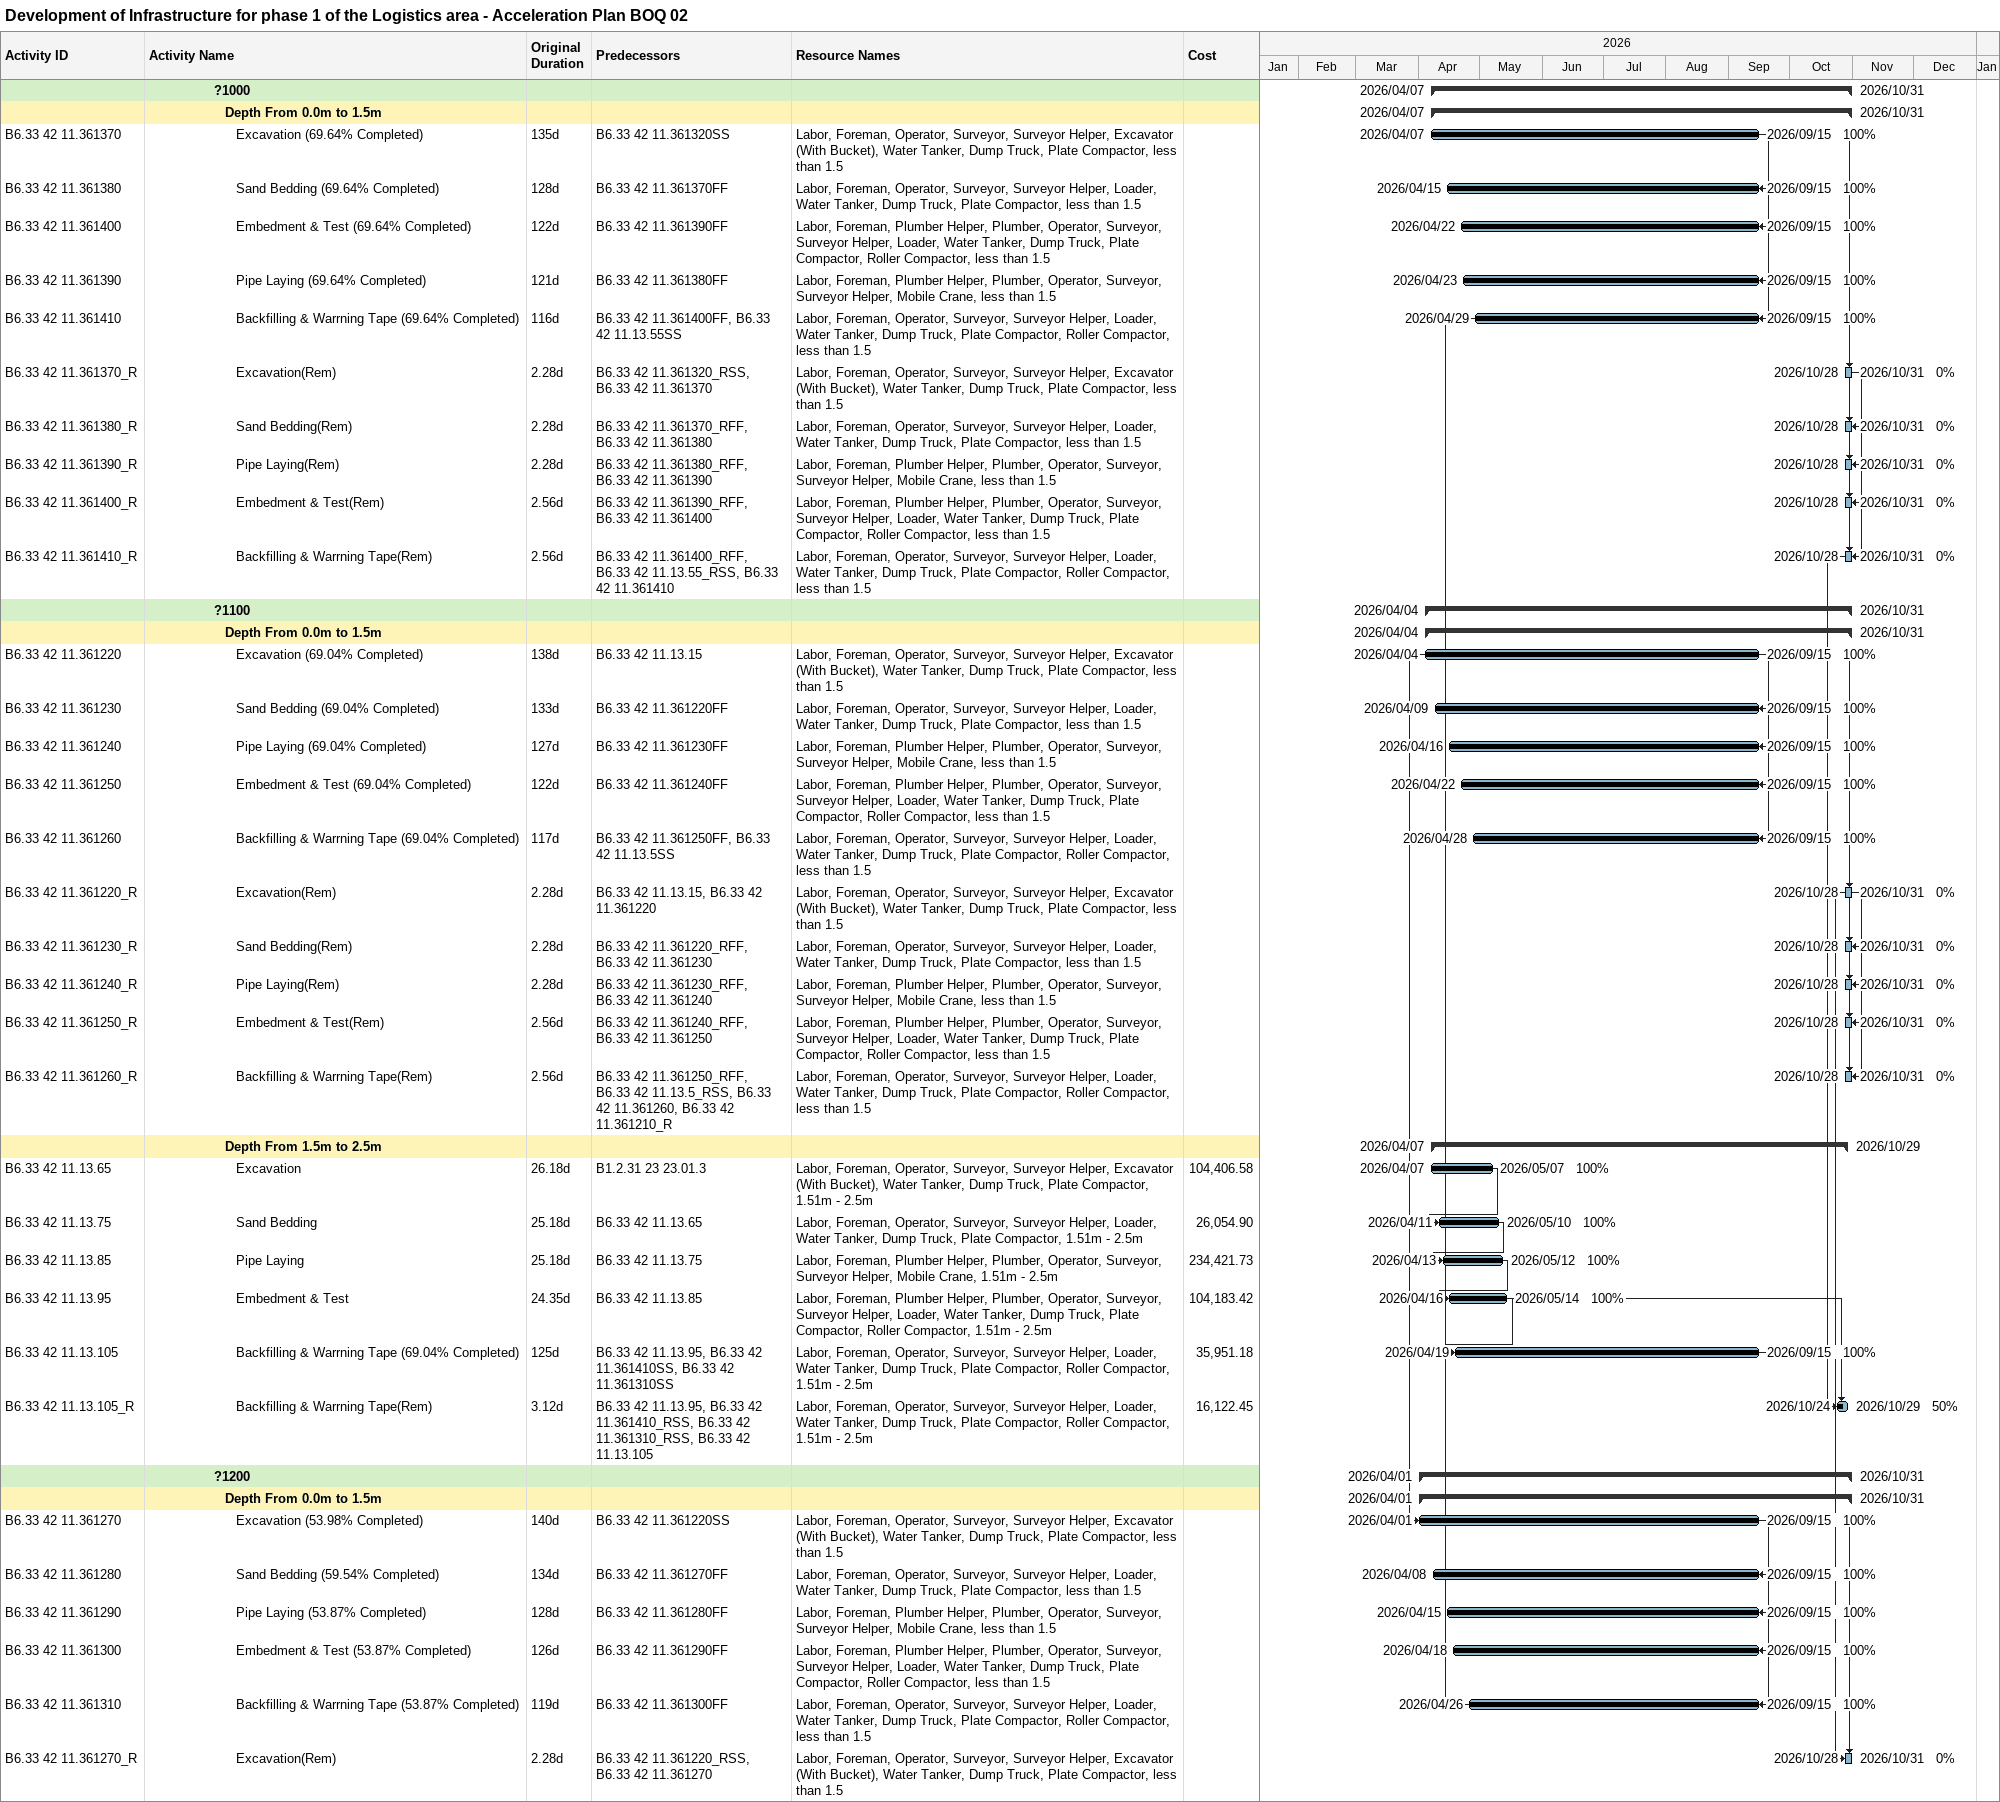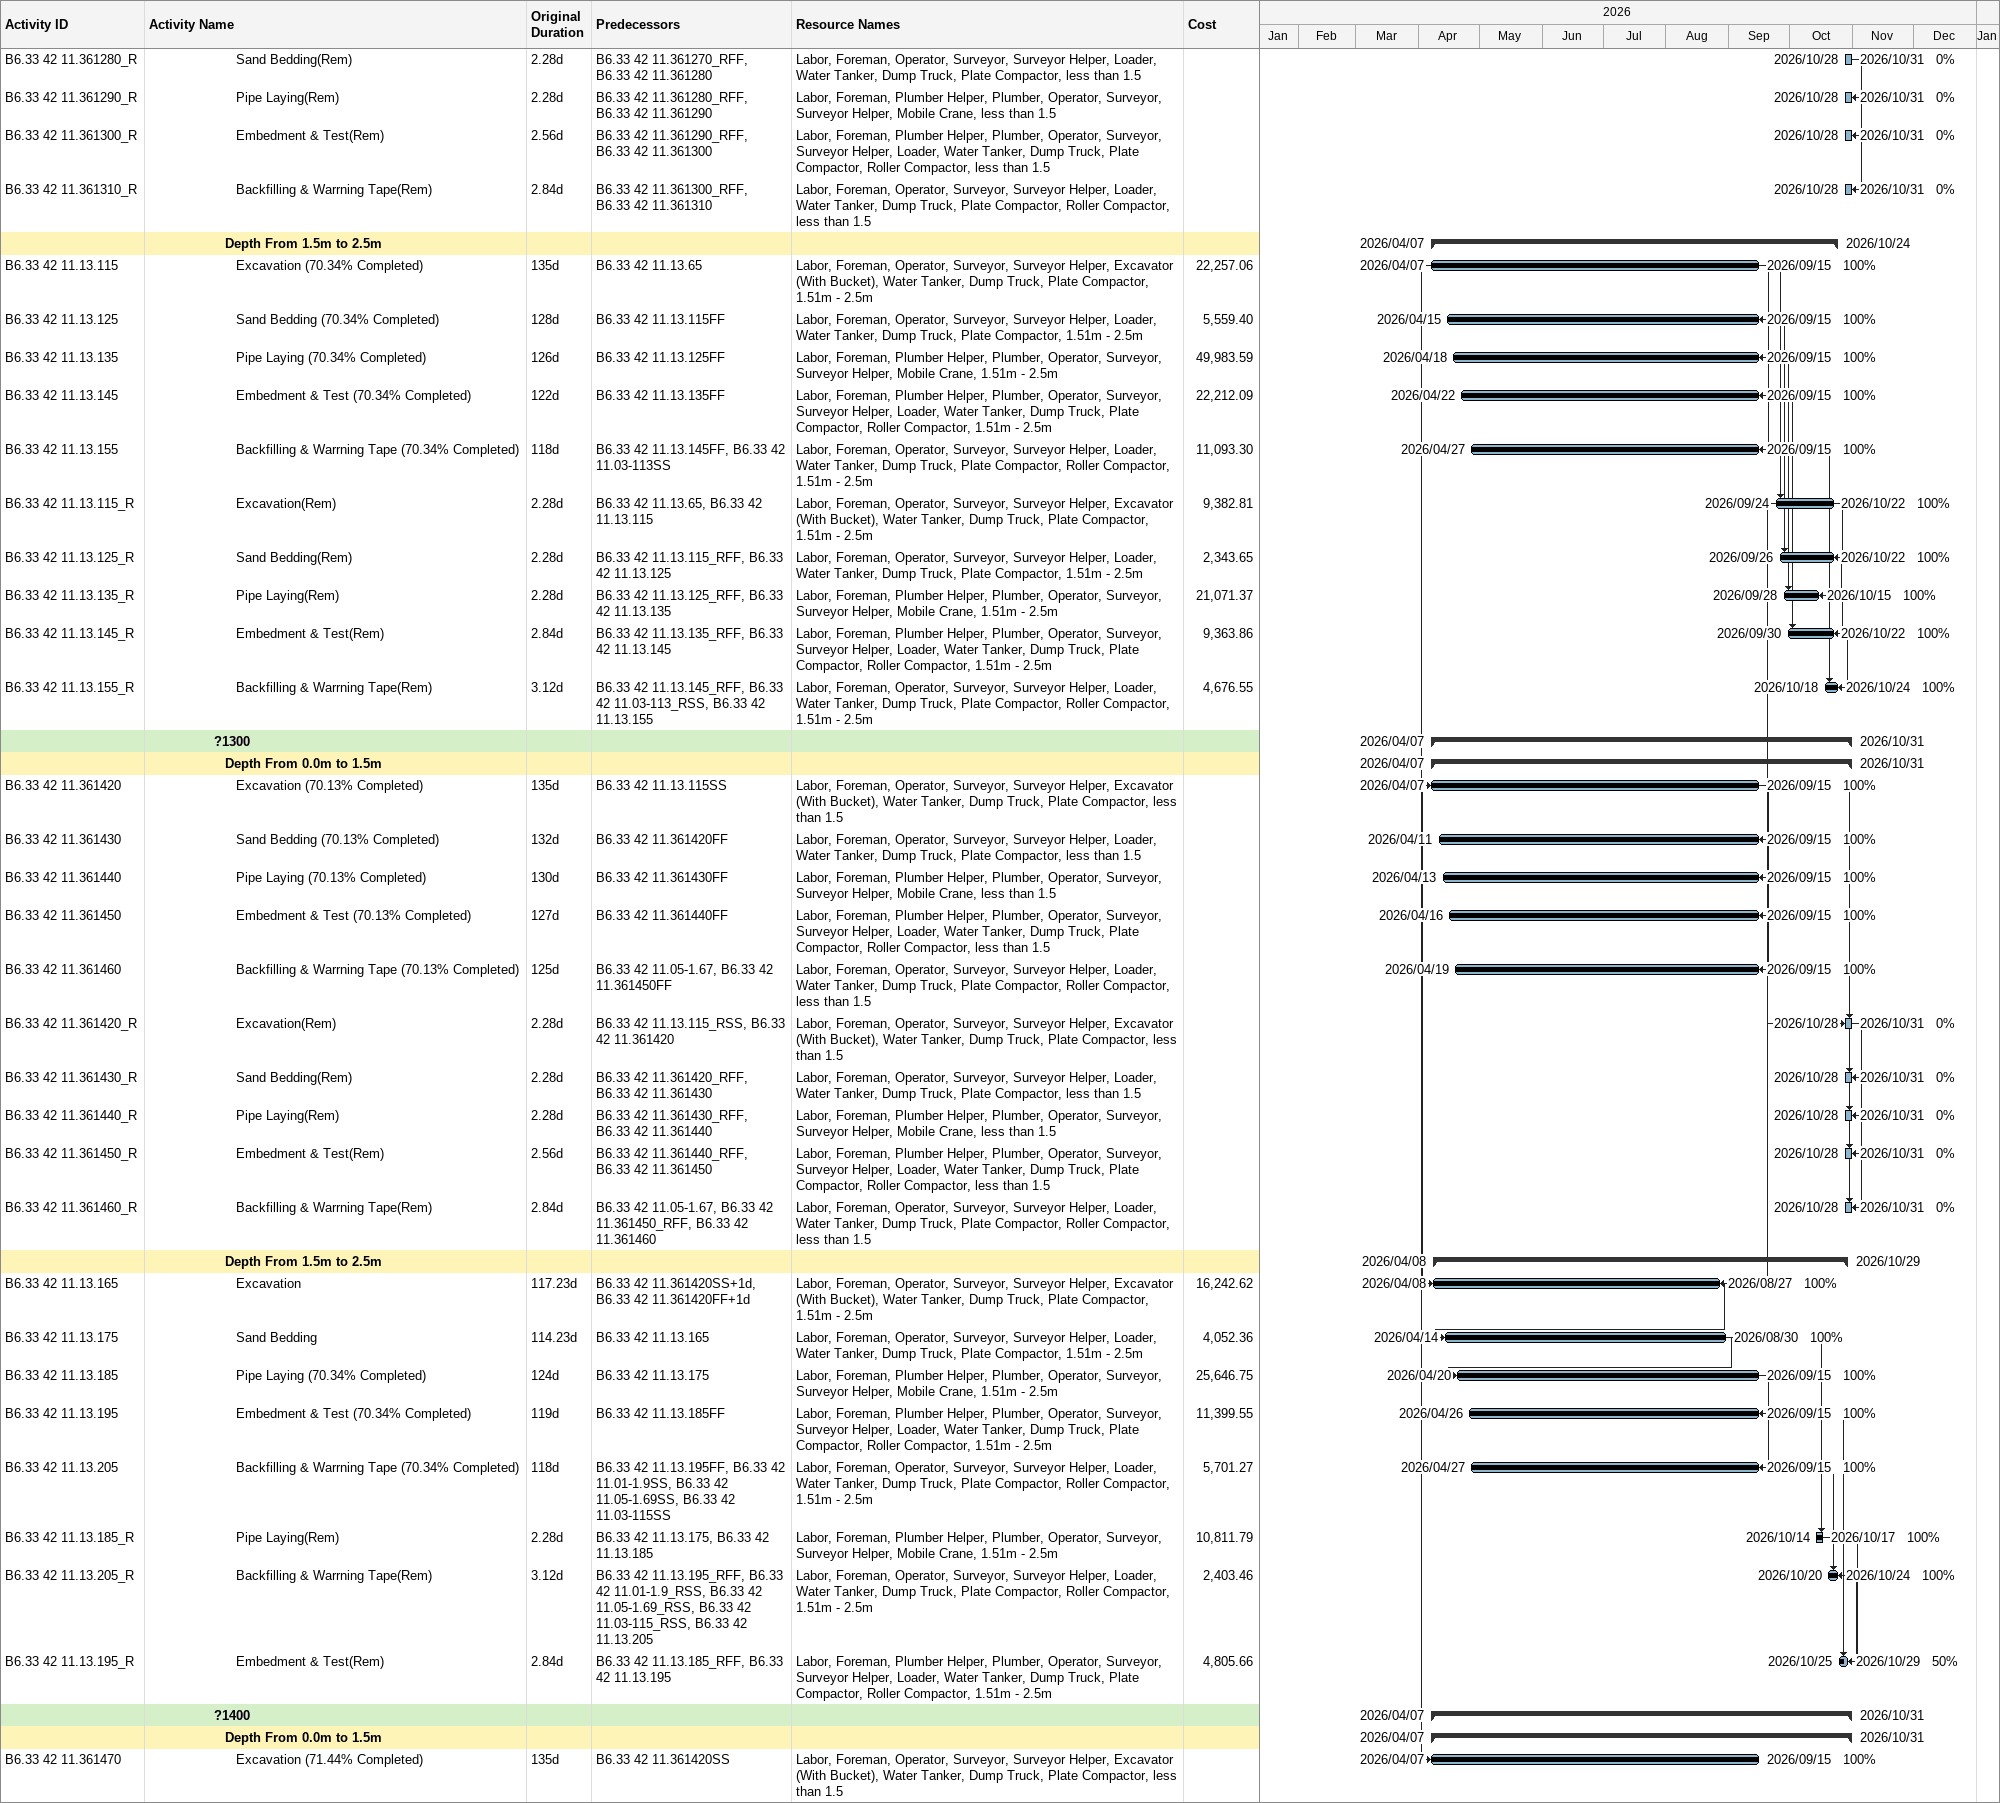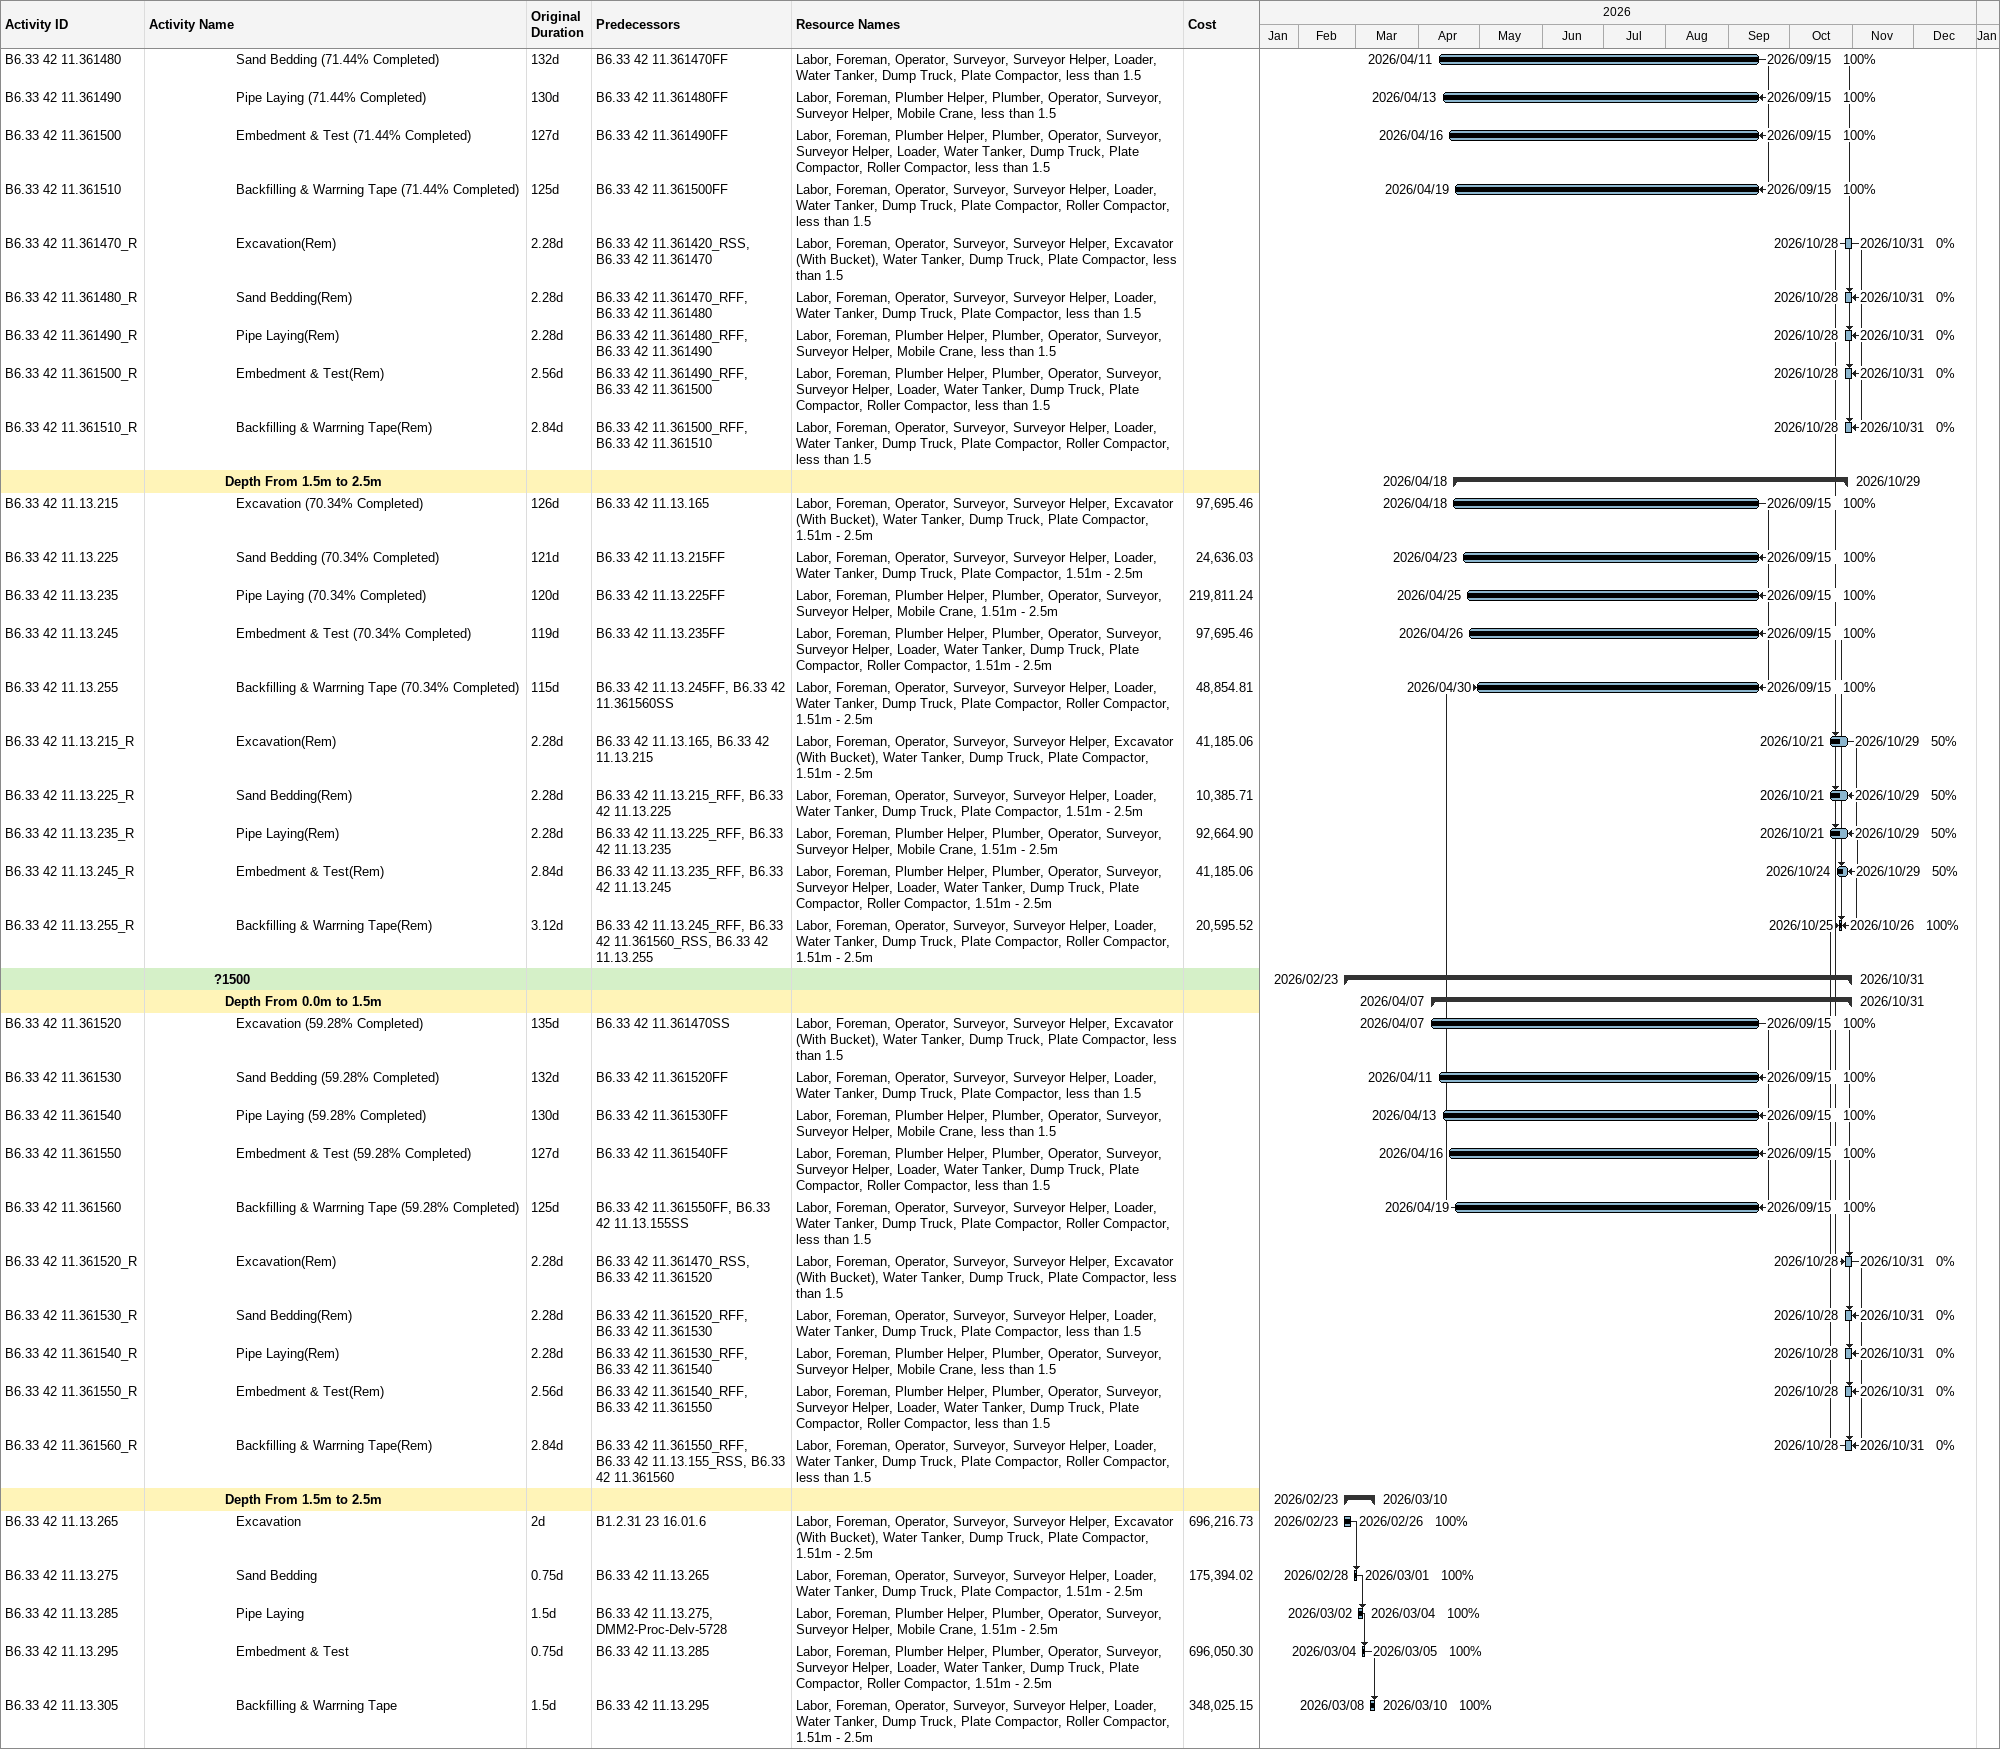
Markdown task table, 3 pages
Development of Infrastructure for phase 1 of the Logistics area - Acceleration Plan BOQ 02

| ID | Level | Task | Original duration | Start | Finish | Predecessors | Resources | % complete | Cost |
|---|---|---|---|---|---|---|---|---|---|
|  | 7 | **?1000** |  | 2026-04-07 | 2026-10-31 |  |  |  |  |
|  | 8 | **Depth From 0.0m to 1.5m** |  | 2026-04-07 | 2026-10-31 |  |  |  |  |
| B6.33 42 11.361370 | 9 | Excavation (69.64% Completed) | 135d | 2026-04-07 | 2026-09-15 | B6.33 42 11.361320SS | Labor, Foreman, Operator, Surveyor, Surveyor Helper, Excavator (With Bucket), Water Tanker, Dump Truck, Plate Compactor, less than 1.5 | 100 |  |
| B6.33 42 11.361380 | 9 | Sand Bedding (69.64% Completed) | 128d | 2026-04-15 | 2026-09-15 | B6.33 42 11.361370FF | Labor, Foreman, Operator, Surveyor, Surveyor Helper, Loader, Water Tanker, Dump Truck, Plate Compactor, less than 1.5 | 100 |  |
| B6.33 42 11.361400 | 9 | Embedment & Test (69.64% Completed) | 122d | 2026-04-22 | 2026-09-15 | B6.33 42 11.361390FF | Labor, Foreman, Plumber Helper, Plumber, Operator, Surveyor, Surveyor Helper, Loader, Water Tanker, Dump Truck, Plate Compactor, Roller Compactor, less than 1.5 | 100 |  |
| B6.33 42 11.361390 | 9 | Pipe Laying (69.64% Completed) | 121d | 2026-04-23 | 2026-09-15 | B6.33 42 11.361380FF | Labor, Foreman, Plumber Helper, Plumber, Operator, Surveyor, Surveyor Helper, Mobile Crane, less than 1.5 | 100 |  |
| B6.33 42 11.361410 | 9 | Backfilling & Warrning Tape (69.64% Completed) | 116d | 2026-04-29 | 2026-09-15 | B6.33 42 11.361400FF, B6.33 42 11.13.55SS | Labor, Foreman, Operator, Surveyor, Surveyor Helper, Loader, Water Tanker, Dump Truck, Plate Compactor, Roller Compactor, less than 1.5 | 100 |  |
| B6.33 42 11.361370_R | 9 | Excavation(Rem) | 2.28d | 2026-10-28 | 2026-10-31 | B6.33 42 11.361320_RSS, B6.33 42 11.361370 | Labor, Foreman, Operator, Surveyor, Surveyor Helper, Excavator (With Bucket), Water Tanker, Dump Truck, Plate Compactor, less than 1.5 | 0 |  |
| B6.33 42 11.361380_R | 9 | Sand Bedding(Rem) | 2.28d | 2026-10-28 | 2026-10-31 | B6.33 42 11.361370_RFF, B6.33 42 11.361380 | Labor, Foreman, Operator, Surveyor, Surveyor Helper, Loader, Water Tanker, Dump Truck, Plate Compactor, less than 1.5 | 0 |  |
| B6.33 42 11.361390_R | 9 | Pipe Laying(Rem) | 2.28d | 2026-10-28 | 2026-10-31 | B6.33 42 11.361380_RFF, B6.33 42 11.361390 | Labor, Foreman, Plumber Helper, Plumber, Operator, Surveyor, Surveyor Helper, Mobile Crane, less than 1.5 | 0 |  |
| B6.33 42 11.361400_R | 9 | Embedment & Test(Rem) | 2.56d | 2026-10-28 | 2026-10-31 | B6.33 42 11.361390_RFF, B6.33 42 11.361400 | Labor, Foreman, Plumber Helper, Plumber, Operator, Surveyor, Surveyor Helper, Loader, Water Tanker, Dump Truck, Plate Compactor, Roller Compactor, less than 1.5 | 0 |  |
| B6.33 42 11.361410_R | 9 | Backfilling & Warrning Tape(Rem) | 2.56d | 2026-10-28 | 2026-10-31 | B6.33 42 11.361400_RFF, B6.33 42 11.13.55_RSS, B6.33 42 11.361410 | Labor, Foreman, Operator, Surveyor, Surveyor Helper, Loader, Water Tanker, Dump Truck, Plate Compactor, Roller Compactor, less than 1.5 | 0 |  |
|  | 7 | **?1100** |  | 2026-04-04 | 2026-10-31 |  |  |  |  |
|  | 8 | **Depth From 0.0m to 1.5m** |  | 2026-04-04 | 2026-10-31 |  |  |  |  |
| B6.33 42 11.361220 | 9 | Excavation (69.04% Completed) | 138d | 2026-04-04 | 2026-09-15 | B6.33 42 11.13.15 | Labor, Foreman, Operator, Surveyor, Surveyor Helper, Excavator (With Bucket), Water Tanker, Dump Truck, Plate Compactor, less than 1.5 | 100 |  |
| B6.33 42 11.361230 | 9 | Sand Bedding (69.04% Completed) | 133d | 2026-04-09 | 2026-09-15 | B6.33 42 11.361220FF | Labor, Foreman, Operator, Surveyor, Surveyor Helper, Loader, Water Tanker, Dump Truck, Plate Compactor, less than 1.5 | 100 |  |
| B6.33 42 11.361240 | 9 | Pipe Laying (69.04% Completed) | 127d | 2026-04-16 | 2026-09-15 | B6.33 42 11.361230FF | Labor, Foreman, Plumber Helper, Plumber, Operator, Surveyor, Surveyor Helper, Mobile Crane, less than 1.5 | 100 |  |
| B6.33 42 11.361250 | 9 | Embedment & Test (69.04% Completed) | 122d | 2026-04-22 | 2026-09-15 | B6.33 42 11.361240FF | Labor, Foreman, Plumber Helper, Plumber, Operator, Surveyor, Surveyor Helper, Loader, Water Tanker, Dump Truck, Plate Compactor, Roller Compactor, less than 1.5 | 100 |  |
| B6.33 42 11.361260 | 9 | Backfilling & Warrning Tape (69.04% Completed) | 117d | 2026-04-28 | 2026-09-15 | B6.33 42 11.361250FF, B6.33 42 11.13.5SS | Labor, Foreman, Operator, Surveyor, Surveyor Helper, Loader, Water Tanker, Dump Truck, Plate Compactor, Roller Compactor, less than 1.5 | 100 |  |
| B6.33 42 11.361220_R | 9 | Excavation(Rem) | 2.28d | 2026-10-28 | 2026-10-31 | B6.33 42 11.13.15, B6.33 42 11.361220 | Labor, Foreman, Operator, Surveyor, Surveyor Helper, Excavator (With Bucket), Water Tanker, Dump Truck, Plate Compactor, less than 1.5 | 0 |  |
| B6.33 42 11.361230_R | 9 | Sand Bedding(Rem) | 2.28d | 2026-10-28 | 2026-10-31 | B6.33 42 11.361220_RFF, B6.33 42 11.361230 | Labor, Foreman, Operator, Surveyor, Surveyor Helper, Loader, Water Tanker, Dump Truck, Plate Compactor, less than 1.5 | 0 |  |
| B6.33 42 11.361240_R | 9 | Pipe Laying(Rem) | 2.28d | 2026-10-28 | 2026-10-31 | B6.33 42 11.361230_RFF, B6.33 42 11.361240 | Labor, Foreman, Plumber Helper, Plumber, Operator, Surveyor, Surveyor Helper, Mobile Crane, less than 1.5 | 0 |  |
| B6.33 42 11.361250_R | 9 | Embedment & Test(Rem) | 2.56d | 2026-10-28 | 2026-10-31 | B6.33 42 11.361240_RFF, B6.33 42 11.361250 | Labor, Foreman, Plumber Helper, Plumber, Operator, Surveyor, Surveyor Helper, Loader, Water Tanker, Dump Truck, Plate Compactor, Roller Compactor, less than 1.5 | 0 |  |
| B6.33 42 11.361260_R | 9 | Backfilling & Warrning Tape(Rem) | 2.56d | 2026-10-28 | 2026-10-31 | B6.33 42 11.361250_RFF, B6.33 42 11.13.5_RSS, B6.33 42 11.361260, B6.33 42 11.361210_R | Labor, Foreman, Operator, Surveyor, Surveyor Helper, Loader, Water Tanker, Dump Truck, Plate Compactor, Roller Compactor, less than 1.5 | 0 |  |
|  | 8 | **Depth From 1.5m to 2.5m** |  | 2026-04-07 | 2026-10-29 |  |  |  |  |
| B6.33 42 11.13.65 | 9 | Excavation | 26.18d | 2026-04-07 | 2026-05-07 | B1.2.31 23 23.01.3 | Labor, Foreman, Operator, Surveyor, Surveyor Helper, Excavator (With Bucket), Water Tanker, Dump Truck, Plate Compactor, 1.51m - 2.5m | 100 | 104406.58 |
| B6.33 42 11.13.75 | 9 | Sand Bedding | 25.18d | 2026-04-11 | 2026-05-10 | B6.33 42 11.13.65 | Labor, Foreman, Operator, Surveyor, Surveyor Helper, Loader, Water Tanker, Dump Truck, Plate Compactor, 1.51m - 2.5m | 100 | 26054.90 |
| B6.33 42 11.13.85 | 9 | Pipe Laying | 25.18d | 2026-04-13 | 2026-05-12 | B6.33 42 11.13.75 | Labor, Foreman, Plumber Helper, Plumber, Operator, Surveyor, Surveyor Helper, Mobile Crane, 1.51m - 2.5m | 100 | 234421.73 |
| B6.33 42 11.13.95 | 9 | Embedment & Test | 24.35d | 2026-04-16 | 2026-05-14 | B6.33 42 11.13.85 | Labor, Foreman, Plumber Helper, Plumber, Operator, Surveyor, Surveyor Helper, Loader, Water Tanker, Dump Truck, Plate Compactor, Roller Compactor, 1.51m - 2.5m | 100 | 104183.42 |
| B6.33 42 11.13.105 | 9 | Backfilling & Warrning Tape (69.04% Completed) | 125d | 2026-04-19 | 2026-09-15 | B6.33 42 11.13.95, B6.33 42 11.361410SS, B6.33 42 11.361310SS | Labor, Foreman, Operator, Surveyor, Surveyor Helper, Loader, Water Tanker, Dump Truck, Plate Compactor, Roller Compactor, 1.51m - 2.5m | 100 | 35951.18 |
| B6.33 42 11.13.105_R | 9 | Backfilling & Warrning Tape(Rem) | 3.12d | 2026-10-24 | 2026-10-29 | B6.33 42 11.13.95, B6.33 42 11.361410_RSS, B6.33 42 11.361310_RSS, B6.33 42 11.13.105 | Labor, Foreman, Operator, Surveyor, Surveyor Helper, Loader, Water Tanker, Dump Truck, Plate Compactor, Roller Compactor, 1.51m - 2.5m | 50 | 16122.45 |
|  | 7 | **?1200** |  | 2026-04-01 | 2026-10-31 |  |  |  |  |
|  | 8 | **Depth From 0.0m to 1.5m** |  | 2026-04-01 | 2026-10-31 |  |  |  |  |
| B6.33 42 11.361270 | 9 | Excavation (53.98% Completed) | 140d | 2026-04-01 | 2026-09-15 | B6.33 42 11.361220SS | Labor, Foreman, Operator, Surveyor, Surveyor Helper, Excavator (With Bucket), Water Tanker, Dump Truck, Plate Compactor, less than 1.5 | 100 |  |
| B6.33 42 11.361280 | 9 | Sand Bedding (59.54% Completed) | 134d | 2026-04-08 | 2026-09-15 | B6.33 42 11.361270FF | Labor, Foreman, Operator, Surveyor, Surveyor Helper, Loader, Water Tanker, Dump Truck, Plate Compactor, less than 1.5 | 100 |  |
| B6.33 42 11.361290 | 9 | Pipe Laying (53.87% Completed) | 128d | 2026-04-15 | 2026-09-15 | B6.33 42 11.361280FF | Labor, Foreman, Plumber Helper, Plumber, Operator, Surveyor, Surveyor Helper, Mobile Crane, less than 1.5 | 100 |  |
| B6.33 42 11.361300 | 9 | Embedment & Test (53.87% Completed) | 126d | 2026-04-18 | 2026-09-15 | B6.33 42 11.361290FF | Labor, Foreman, Plumber Helper, Plumber, Operator, Surveyor, Surveyor Helper, Loader, Water Tanker, Dump Truck, Plate Compactor, Roller Compactor, less than 1.5 | 100 |  |
| B6.33 42 11.361310 | 9 | Backfilling & Warrning Tape (53.87% Completed) | 119d | 2026-04-26 | 2026-09-15 | B6.33 42 11.361300FF | Labor, Foreman, Operator, Surveyor, Surveyor Helper, Loader, Water Tanker, Dump Truck, Plate Compactor, Roller Compactor, less than 1.5 | 100 |  |
| B6.33 42 11.361270_R | 9 | Excavation(Rem) | 2.28d | 2026-10-28 | 2026-10-31 | B6.33 42 11.361220_RSS, B6.33 42 11.361270 | Labor, Foreman, Operator, Surveyor, Surveyor Helper, Excavator (With Bucket), Water Tanker, Dump Truck, Plate Compactor, less than 1.5 | 0 |  |
| B6.33 42 11.361280_R | 9 | Sand Bedding(Rem) | 2.28d | 2026-10-28 | 2026-10-31 | B6.33 42 11.361270_RFF, B6.33 42 11.361280 | Labor, Foreman, Operator, Surveyor, Surveyor Helper, Loader, Water Tanker, Dump Truck, Plate Compactor, less than 1.5 | 0 |  |
| B6.33 42 11.361290_R | 9 | Pipe Laying(Rem) | 2.28d | 2026-10-28 | 2026-10-31 | B6.33 42 11.361280_RFF, B6.33 42 11.361290 | Labor, Foreman, Plumber Helper, Plumber, Operator, Surveyor, Surveyor Helper, Mobile Crane, less than 1.5 | 0 |  |
| B6.33 42 11.361300_R | 9 | Embedment & Test(Rem) | 2.56d | 2026-10-28 | 2026-10-31 | B6.33 42 11.361290_RFF, B6.33 42 11.361300 | Labor, Foreman, Plumber Helper, Plumber, Operator, Surveyor, Surveyor Helper, Loader, Water Tanker, Dump Truck, Plate Compactor, Roller Compactor, less than 1.5 | 0 |  |
| B6.33 42 11.361310_R | 9 | Backfilling & Warrning Tape(Rem) | 2.84d | 2026-10-28 | 2026-10-31 | B6.33 42 11.361300_RFF, B6.33 42 11.361310 | Labor, Foreman, Operator, Surveyor, Surveyor Helper, Loader, Water Tanker, Dump Truck, Plate Compactor, Roller Compactor, less than 1.5 | 0 |  |
|  | 8 | **Depth From 1.5m to 2.5m** |  | 2026-04-07 | 2026-10-24 |  |  |  |  |
| B6.33 42 11.13.115 | 9 | Excavation (70.34% Completed) | 135d | 2026-04-07 | 2026-09-15 | B6.33 42 11.13.65 | Labor, Foreman, Operator, Surveyor, Surveyor Helper, Excavator (With Bucket), Water Tanker, Dump Truck, Plate Compactor, 1.51m - 2.5m | 100 | 22257.06 |
| B6.33 42 11.13.125 | 9 | Sand Bedding (70.34% Completed) | 128d | 2026-04-15 | 2026-09-15 | B6.33 42 11.13.115FF | Labor, Foreman, Operator, Surveyor, Surveyor Helper, Loader, Water Tanker, Dump Truck, Plate Compactor, 1.51m - 2.5m | 100 | 5559.40 |
| B6.33 42 11.13.135 | 9 | Pipe Laying (70.34% Completed) | 126d | 2026-04-18 | 2026-09-15 | B6.33 42 11.13.125FF | Labor, Foreman, Plumber Helper, Plumber, Operator, Surveyor, Surveyor Helper, Mobile Crane, 1.51m - 2.5m | 100 | 49983.59 |
| B6.33 42 11.13.145 | 9 | Embedment & Test (70.34% Completed) | 122d | 2026-04-22 | 2026-09-15 | B6.33 42 11.13.135FF | Labor, Foreman, Plumber Helper, Plumber, Operator, Surveyor, Surveyor Helper, Loader, Water Tanker, Dump Truck, Plate Compactor, Roller Compactor, 1.51m - 2.5m | 100 | 22212.09 |
| B6.33 42 11.13.155 | 9 | Backfilling & Warrning Tape (70.34% Completed) | 118d | 2026-04-27 | 2026-09-15 | B6.33 42 11.13.145FF, B6.33 42 11.03-113SS | Labor, Foreman, Operator, Surveyor, Surveyor Helper, Loader, Water Tanker, Dump Truck, Plate Compactor, Roller Compactor, 1.51m - 2.5m | 100 | 11093.30 |
| B6.33 42 11.13.115_R | 9 | Excavation(Rem) | 2.28d | 2026-09-24 | 2026-10-22 | B6.33 42 11.13.65, B6.33 42 11.13.115 | Labor, Foreman, Operator, Surveyor, Surveyor Helper, Excavator (With Bucket), Water Tanker, Dump Truck, Plate Compactor, 1.51m - 2.5m | 100 | 9382.81 |
| B6.33 42 11.13.125_R | 9 | Sand Bedding(Rem) | 2.28d | 2026-09-26 | 2026-10-22 | B6.33 42 11.13.115_RFF, B6.33 42 11.13.125 | Labor, Foreman, Operator, Surveyor, Surveyor Helper, Loader, Water Tanker, Dump Truck, Plate Compactor, 1.51m - 2.5m | 100 | 2343.65 |
| B6.33 42 11.13.135_R | 9 | Pipe Laying(Rem) | 2.28d | 2026-09-28 | 2026-10-15 | B6.33 42 11.13.125_RFF, B6.33 42 11.13.135 | Labor, Foreman, Plumber Helper, Plumber, Operator, Surveyor, Surveyor Helper, Mobile Crane, 1.51m - 2.5m | 100 | 21071.37 |
| B6.33 42 11.13.145_R | 9 | Embedment & Test(Rem) | 2.84d | 2026-09-30 | 2026-10-22 | B6.33 42 11.13.135_RFF, B6.33 42 11.13.145 | Labor, Foreman, Plumber Helper, Plumber, Operator, Surveyor, Surveyor Helper, Loader, Water Tanker, Dump Truck, Plate Compactor, Roller Compactor, 1.51m - 2.5m | 100 | 9363.86 |
| B6.33 42 11.13.155_R | 9 | Backfilling & Warrning Tape(Rem) | 3.12d | 2026-10-18 | 2026-10-24 | B6.33 42 11.13.145_RFF, B6.33 42 11.03-113_RSS, B6.33 42 11.13.155 | Labor, Foreman, Operator, Surveyor, Surveyor Helper, Loader, Water Tanker, Dump Truck, Plate Compactor, Roller Compactor, 1.51m - 2.5m | 100 | 4676.55 |
|  | 7 | **?1300** |  | 2026-04-07 | 2026-10-31 |  |  |  |  |
|  | 8 | **Depth From 0.0m to 1.5m** |  | 2026-04-07 | 2026-10-31 |  |  |  |  |
| B6.33 42 11.361420 | 9 | Excavation (70.13% Completed) | 135d | 2026-04-07 | 2026-09-15 | B6.33 42 11.13.115SS | Labor, Foreman, Operator, Surveyor, Surveyor Helper, Excavator (With Bucket), Water Tanker, Dump Truck, Plate Compactor, less than 1.5 | 100 |  |
| B6.33 42 11.361430 | 9 | Sand Bedding (70.13% Completed) | 132d | 2026-04-11 | 2026-09-15 | B6.33 42 11.361420FF | Labor, Foreman, Operator, Surveyor, Surveyor Helper, Loader, Water Tanker, Dump Truck, Plate Compactor, less than 1.5 | 100 |  |
| B6.33 42 11.361440 | 9 | Pipe Laying (70.13% Completed) | 130d | 2026-04-13 | 2026-09-15 | B6.33 42 11.361430FF | Labor, Foreman, Plumber Helper, Plumber, Operator, Surveyor, Surveyor Helper, Mobile Crane, less than 1.5 | 100 |  |
| B6.33 42 11.361450 | 9 | Embedment & Test (70.13% Completed) | 127d | 2026-04-16 | 2026-09-15 | B6.33 42 11.361440FF | Labor, Foreman, Plumber Helper, Plumber, Operator, Surveyor, Surveyor Helper, Loader, Water Tanker, Dump Truck, Plate Compactor, Roller Compactor, less than 1.5 | 100 |  |
| B6.33 42 11.361460 | 9 | Backfilling & Warrning Tape (70.13% Completed) | 125d | 2026-04-19 | 2026-09-15 | B6.33 42 11.05-1.67, B6.33 42 11.361450FF | Labor, Foreman, Operator, Surveyor, Surveyor Helper, Loader, Water Tanker, Dump Truck, Plate Compactor, Roller Compactor, less than 1.5 | 100 |  |
| B6.33 42 11.361420_R | 9 | Excavation(Rem) | 2.28d | 2026-10-28 | 2026-10-31 | B6.33 42 11.13.115_RSS, B6.33 42 11.361420 | Labor, Foreman, Operator, Surveyor, Surveyor Helper, Excavator (With Bucket), Water Tanker, Dump Truck, Plate Compactor, less than 1.5 | 0 |  |
| B6.33 42 11.361430_R | 9 | Sand Bedding(Rem) | 2.28d | 2026-10-28 | 2026-10-31 | B6.33 42 11.361420_RFF, B6.33 42 11.361430 | Labor, Foreman, Operator, Surveyor, Surveyor Helper, Loader, Water Tanker, Dump Truck, Plate Compactor, less than 1.5 | 0 |  |
| B6.33 42 11.361440_R | 9 | Pipe Laying(Rem) | 2.28d | 2026-10-28 | 2026-10-31 | B6.33 42 11.361430_RFF, B6.33 42 11.361440 | Labor, Foreman, Plumber Helper, Plumber, Operator, Surveyor, Surveyor Helper, Mobile Crane, less than 1.5 | 0 |  |
| B6.33 42 11.361450_R | 9 | Embedment & Test(Rem) | 2.56d | 2026-10-28 | 2026-10-31 | B6.33 42 11.361440_RFF, B6.33 42 11.361450 | Labor, Foreman, Plumber Helper, Plumber, Operator, Surveyor, Surveyor Helper, Loader, Water Tanker, Dump Truck, Plate Compactor, Roller Compactor, less than 1.5 | 0 |  |
| B6.33 42 11.361460_R | 9 | Backfilling & Warrning Tape(Rem) | 2.84d | 2026-10-28 | 2026-10-31 | B6.33 42 11.05-1.67, B6.33 42 11.361450_RFF, B6.33 42 11.361460 | Labor, Foreman, Operator, Surveyor, Surveyor Helper, Loader, Water Tanker, Dump Truck, Plate Compactor, Roller Compactor, less than 1.5 | 0 |  |
|  | 8 | **Depth From 1.5m to 2.5m** |  | 2026-04-08 | 2026-10-29 |  |  |  |  |
| B6.33 42 11.13.165 | 9 | Excavation | 117.23d | 2026-04-08 | 2026-08-27 | B6.33 42 11.361420SS+1d, B6.33 42 11.361420FF+1d | Labor, Foreman, Operator, Surveyor, Surveyor Helper, Excavator (With Bucket), Water Tanker, Dump Truck, Plate Compactor, 1.51m - 2.5m | 100 | 16242.62 |
| B6.33 42 11.13.175 | 9 | Sand Bedding | 114.23d | 2026-04-14 | 2026-08-30 | B6.33 42 11.13.165 | Labor, Foreman, Operator, Surveyor, Surveyor Helper, Loader, Water Tanker, Dump Truck, Plate Compactor, 1.51m - 2.5m | 100 | 4052.36 |
| B6.33 42 11.13.185 | 9 | Pipe Laying (70.34% Completed) | 124d | 2026-04-20 | 2026-09-15 | B6.33 42 11.13.175 | Labor, Foreman, Plumber Helper, Plumber, Operator, Surveyor, Surveyor Helper, Mobile Crane, 1.51m - 2.5m | 100 | 25646.75 |
| B6.33 42 11.13.195 | 9 | Embedment & Test (70.34% Completed) | 119d | 2026-04-26 | 2026-09-15 | B6.33 42 11.13.185FF | Labor, Foreman, Plumber Helper, Plumber, Operator, Surveyor, Surveyor Helper, Loader, Water Tanker, Dump Truck, Plate Compactor, Roller Compactor, 1.51m - 2.5m | 100 | 11399.55 |
| B6.33 42 11.13.205 | 9 | Backfilling & Warrning Tape (70.34% Completed) | 118d | 2026-04-27 | 2026-09-15 | B6.33 42 11.13.195FF, B6.33 42 11.01-1.9SS, B6.33 42 11.05-1.69SS, B6.33 42 11.03-115SS | Labor, Foreman, Operator, Surveyor, Surveyor Helper, Loader, Water Tanker, Dump Truck, Plate Compactor, Roller Compactor, 1.51m - 2.5m | 100 | 5701.27 |
| B6.33 42 11.13.185_R | 9 | Pipe Laying(Rem) | 2.28d | 2026-10-14 | 2026-10-17 | B6.33 42 11.13.175, B6.33 42 11.13.185 | Labor, Foreman, Plumber Helper, Plumber, Operator, Surveyor, Surveyor Helper, Mobile Crane, 1.51m - 2.5m | 100 | 10811.79 |
| B6.33 42 11.13.205_R | 9 | Backfilling & Warrning Tape(Rem) | 3.12d | 2026-10-20 | 2026-10-24 | B6.33 42 11.13.195_RFF, B6.33 42 11.01-1.9_RSS, B6.33 42 11.05-1.69_RSS, B6.33 42 11.03-115_RSS, B6.33 42 11.13.205 | Labor, Foreman, Operator, Surveyor, Surveyor Helper, Loader, Water Tanker, Dump Truck, Plate Compactor, Roller Compactor, 1.51m - 2.5m | 100 | 2403.46 |
| B6.33 42 11.13.195_R | 9 | Embedment & Test(Rem) | 2.84d | 2026-10-25 | 2026-10-29 | B6.33 42 11.13.185_RFF, B6.33 42 11.13.195 | Labor, Foreman, Plumber Helper, Plumber, Operator, Surveyor, Surveyor Helper, Loader, Water Tanker, Dump Truck, Plate Compactor, Roller Compactor, 1.51m - 2.5m | 50 | 4805.66 |
|  | 7 | **?1400** |  | 2026-04-07 | 2026-10-31 |  |  |  |  |
|  | 8 | **Depth From 0.0m to 1.5m** |  | 2026-04-07 | 2026-10-31 |  |  |  |  |
| B6.33 42 11.361470 | 9 | Excavation (71.44% Completed) | 135d | 2026-04-07 | 2026-09-15 | B6.33 42 11.361420SS | Labor, Foreman, Operator, Surveyor, Surveyor Helper, Excavator (With Bucket), Water Tanker, Dump Truck, Plate Compactor, less than 1.5 | 100 |  |
| B6.33 42 11.361480 | 9 | Sand Bedding (71.44% Completed) | 132d | 2026-04-11 | 2026-09-15 | B6.33 42 11.361470FF | Labor, Foreman, Operator, Surveyor, Surveyor Helper, Loader, Water Tanker, Dump Truck, Plate Compactor, less than 1.5 | 100 |  |
| B6.33 42 11.361490 | 9 | Pipe Laying (71.44% Completed) | 130d | 2026-04-13 | 2026-09-15 | B6.33 42 11.361480FF | Labor, Foreman, Plumber Helper, Plumber, Operator, Surveyor, Surveyor Helper, Mobile Crane, less than 1.5 | 100 |  |
| B6.33 42 11.361500 | 9 | Embedment & Test (71.44% Completed) | 127d | 2026-04-16 | 2026-09-15 | B6.33 42 11.361490FF | Labor, Foreman, Plumber Helper, Plumber, Operator, Surveyor, Surveyor Helper, Loader, Water Tanker, Dump Truck, Plate Compactor, Roller Compactor, less than 1.5 | 100 |  |
| B6.33 42 11.361510 | 9 | Backfilling & Warrning Tape (71.44% Completed) | 125d | 2026-04-19 | 2026-09-15 | B6.33 42 11.361500FF | Labor, Foreman, Operator, Surveyor, Surveyor Helper, Loader, Water Tanker, Dump Truck, Plate Compactor, Roller Compactor, less than 1.5 | 100 |  |
| B6.33 42 11.361470_R | 9 | Excavation(Rem) | 2.28d | 2026-10-28 | 2026-10-31 | B6.33 42 11.361420_RSS, B6.33 42 11.361470 | Labor, Foreman, Operator, Surveyor, Surveyor Helper, Excavator (With Bucket), Water Tanker, Dump Truck, Plate Compactor, less than 1.5 | 0 |  |
| B6.33 42 11.361480_R | 9 | Sand Bedding(Rem) | 2.28d | 2026-10-28 | 2026-10-31 | B6.33 42 11.361470_RFF, B6.33 42 11.361480 | Labor, Foreman, Operator, Surveyor, Surveyor Helper, Loader, Water Tanker, Dump Truck, Plate Compactor, less than 1.5 | 0 |  |
| B6.33 42 11.361490_R | 9 | Pipe Laying(Rem) | 2.28d | 2026-10-28 | 2026-10-31 | B6.33 42 11.361480_RFF, B6.33 42 11.361490 | Labor, Foreman, Plumber Helper, Plumber, Operator, Surveyor, Surveyor Helper, Mobile Crane, less than 1.5 | 0 |  |
| B6.33 42 11.361500_R | 9 | Embedment & Test(Rem) | 2.56d | 2026-10-28 | 2026-10-31 | B6.33 42 11.361490_RFF, B6.33 42 11.361500 | Labor, Foreman, Plumber Helper, Plumber, Operator, Surveyor, Surveyor Helper, Loader, Water Tanker, Dump Truck, Plate Compactor, Roller Compactor, less than 1.5 | 0 |  |
| B6.33 42 11.361510_R | 9 | Backfilling & Warrning Tape(Rem) | 2.84d | 2026-10-28 | 2026-10-31 | B6.33 42 11.361500_RFF, B6.33 42 11.361510 | Labor, Foreman, Operator, Surveyor, Surveyor Helper, Loader, Water Tanker, Dump Truck, Plate Compactor, Roller Compactor, less than 1.5 | 0 |  |
|  | 8 | **Depth From 1.5m to 2.5m** |  | 2026-04-18 | 2026-10-29 |  |  |  |  |
| B6.33 42 11.13.215 | 9 | Excavation (70.34% Completed) | 126d | 2026-04-18 | 2026-09-15 | B6.33 42 11.13.165 | Labor, Foreman, Operator, Surveyor, Surveyor Helper, Excavator (With Bucket), Water Tanker, Dump Truck, Plate Compactor, 1.51m - 2.5m | 100 | 97695.46 |
| B6.33 42 11.13.225 | 9 | Sand Bedding (70.34% Completed) | 121d | 2026-04-23 | 2026-09-15 | B6.33 42 11.13.215FF | Labor, Foreman, Operator, Surveyor, Surveyor Helper, Loader, Water Tanker, Dump Truck, Plate Compactor, 1.51m - 2.5m | 100 | 24636.03 |
| B6.33 42 11.13.235 | 9 | Pipe Laying (70.34% Completed) | 120d | 2026-04-25 | 2026-09-15 | B6.33 42 11.13.225FF | Labor, Foreman, Plumber Helper, Plumber, Operator, Surveyor, Surveyor Helper, Mobile Crane, 1.51m - 2.5m | 100 | 219811.24 |
| B6.33 42 11.13.245 | 9 | Embedment & Test (70.34% Completed) | 119d | 2026-04-26 | 2026-09-15 | B6.33 42 11.13.235FF | Labor, Foreman, Plumber Helper, Plumber, Operator, Surveyor, Surveyor Helper, Loader, Water Tanker, Dump Truck, Plate Compactor, Roller Compactor, 1.51m - 2.5m | 100 | 97695.46 |
| B6.33 42 11.13.255 | 9 | Backfilling & Warrning Tape (70.34% Completed) | 115d | 2026-04-30 | 2026-09-15 | B6.33 42 11.13.245FF, B6.33 42 11.361560SS | Labor, Foreman, Operator, Surveyor, Surveyor Helper, Loader, Water Tanker, Dump Truck, Plate Compactor, Roller Compactor, 1.51m - 2.5m | 100 | 48854.81 |
| B6.33 42 11.13.215_R | 9 | Excavation(Rem) | 2.28d | 2026-10-21 | 2026-10-29 | B6.33 42 11.13.165, B6.33 42 11.13.215 | Labor, Foreman, Operator, Surveyor, Surveyor Helper, Excavator (With Bucket), Water Tanker, Dump Truck, Plate Compactor, 1.51m - 2.5m | 50 | 41185.06 |
| B6.33 42 11.13.225_R | 9 | Sand Bedding(Rem) | 2.28d | 2026-10-21 | 2026-10-29 | B6.33 42 11.13.215_RFF, B6.33 42 11.13.225 | Labor, Foreman, Operator, Surveyor, Surveyor Helper, Loader, Water Tanker, Dump Truck, Plate Compactor, 1.51m - 2.5m | 50 | 10385.71 |
| B6.33 42 11.13.235_R | 9 | Pipe Laying(Rem) | 2.28d | 2026-10-21 | 2026-10-29 | B6.33 42 11.13.225_RFF, B6.33 42 11.13.235 | Labor, Foreman, Plumber Helper, Plumber, Operator, Surveyor, Surveyor Helper, Mobile Crane, 1.51m - 2.5m | 50 | 92664.90 |
| B6.33 42 11.13.245_R | 9 | Embedment & Test(Rem) | 2.84d | 2026-10-24 | 2026-10-29 | B6.33 42 11.13.235_RFF, B6.33 42 11.13.245 | Labor, Foreman, Plumber Helper, Plumber, Operator, Surveyor, Surveyor Helper, Loader, Water Tanker, Dump Truck, Plate Compactor, Roller Compactor, 1.51m - 2.5m | 50 | 41185.06 |
| B6.33 42 11.13.255_R | 9 | Backfilling & Warrning Tape(Rem) | 3.12d | 2026-10-25 | 2026-10-26 | B6.33 42 11.13.245_RFF, B6.33 42 11.361560_RSS, B6.33 42 11.13.255 | Labor, Foreman, Operator, Surveyor, Surveyor Helper, Loader, Water Tanker, Dump Truck, Plate Compactor, Roller Compactor, 1.51m - 2.5m | 100 | 20595.52 |
|  | 7 | **?1500** |  | 2026-02-23 | 2026-10-31 |  |  |  |  |
|  | 8 | **Depth From 0.0m to 1.5m** |  | 2026-04-07 | 2026-10-31 |  |  |  |  |
| B6.33 42 11.361520 | 9 | Excavation (59.28% Completed) | 135d | 2026-04-07 | 2026-09-15 | B6.33 42 11.361470SS | Labor, Foreman, Operator, Surveyor, Surveyor Helper, Excavator (With Bucket), Water Tanker, Dump Truck, Plate Compactor, less than 1.5 | 100 |  |
| B6.33 42 11.361530 | 9 | Sand Bedding (59.28% Completed) | 132d | 2026-04-11 | 2026-09-15 | B6.33 42 11.361520FF | Labor, Foreman, Operator, Surveyor, Surveyor Helper, Loader, Water Tanker, Dump Truck, Plate Compactor, less than 1.5 | 100 |  |
| B6.33 42 11.361540 | 9 | Pipe Laying (59.28% Completed) | 130d | 2026-04-13 | 2026-09-15 | B6.33 42 11.361530FF | Labor, Foreman, Plumber Helper, Plumber, Operator, Surveyor, Surveyor Helper, Mobile Crane, less than 1.5 | 100 |  |
| B6.33 42 11.361550 | 9 | Embedment & Test (59.28% Completed) | 127d | 2026-04-16 | 2026-09-15 | B6.33 42 11.361540FF | Labor, Foreman, Plumber Helper, Plumber, Operator, Surveyor, Surveyor Helper, Loader, Water Tanker, Dump Truck, Plate Compactor, Roller Compactor, less than 1.5 | 100 |  |
| B6.33 42 11.361560 | 9 | Backfilling & Warrning Tape (59.28% Completed) | 125d | 2026-04-19 | 2026-09-15 | B6.33 42 11.361550FF, B6.33 42 11.13.155SS | Labor, Foreman, Operator, Surveyor, Surveyor Helper, Loader, Water Tanker, Dump Truck, Plate Compactor, Roller Compactor, less than 1.5 | 100 |  |
| B6.33 42 11.361520_R | 9 | Excavation(Rem) | 2.28d | 2026-10-28 | 2026-10-31 | B6.33 42 11.361470_RSS, B6.33 42 11.361520 | Labor, Foreman, Operator, Surveyor, Surveyor Helper, Excavator (With Bucket), Water Tanker, Dump Truck, Plate Compactor, less than 1.5 | 0 |  |
| B6.33 42 11.361530_R | 9 | Sand Bedding(Rem) | 2.28d | 2026-10-28 | 2026-10-31 | B6.33 42 11.361520_RFF, B6.33 42 11.361530 | Labor, Foreman, Operator, Surveyor, Surveyor Helper, Loader, Water Tanker, Dump Truck, Plate Compactor, less than 1.5 | 0 |  |
| B6.33 42 11.361540_R | 9 | Pipe Laying(Rem) | 2.28d | 2026-10-28 | 2026-10-31 | B6.33 42 11.361530_RFF, B6.33 42 11.361540 | Labor, Foreman, Plumber Helper, Plumber, Operator, Surveyor, Surveyor Helper, Mobile Crane, less than 1.5 | 0 |  |
| B6.33 42 11.361550_R | 9 | Embedment & Test(Rem) | 2.56d | 2026-10-28 | 2026-10-31 | B6.33 42 11.361540_RFF, B6.33 42 11.361550 | Labor, Foreman, Plumber Helper, Plumber, Operator, Surveyor, Surveyor Helper, Loader, Water Tanker, Dump Truck, Plate Compactor, Roller Compactor, less than 1.5 | 0 |  |
| B6.33 42 11.361560_R | 9 | Backfilling & Warrning Tape(Rem) | 2.84d | 2026-10-28 | 2026-10-31 | B6.33 42 11.361550_RFF, B6.33 42 11.13.155_RSS, B6.33 42 11.361560 | Labor, Foreman, Operator, Surveyor, Surveyor Helper, Loader, Water Tanker, Dump Truck, Plate Compactor, Roller Compactor, less than 1.5 | 0 |  |
|  | 8 | **Depth From 1.5m to 2.5m** |  | 2026-02-23 | 2026-03-10 |  |  |  |  |
| B6.33 42 11.13.265 | 9 | Excavation | 2d | 2026-02-23 | 2026-02-26 | B1.2.31 23 16.01.6 | Labor, Foreman, Operator, Surveyor, Surveyor Helper, Excavator (With Bucket), Water Tanker, Dump Truck, Plate Compactor, 1.51m - 2.5m | 100 | 696216.73 |
| B6.33 42 11.13.275 | 9 | Sand Bedding | 0.75d | 2026-02-28 | 2026-03-01 | B6.33 42 11.13.265 | Labor, Foreman, Operator, Surveyor, Surveyor Helper, Loader, Water Tanker, Dump Truck, Plate Compactor, 1.51m - 2.5m | 100 | 175394.02 |
| B6.33 42 11.13.285 | 9 | Pipe Laying | 1.5d | 2026-03-02 | 2026-03-04 | B6.33 42 11.13.275, DMM2-Proc-Delv-5728 | Labor, Foreman, Plumber Helper, Plumber, Operator, Surveyor, Surveyor Helper, Mobile Crane, 1.51m - 2.5m | 100 |  |
| B6.33 42 11.13.295 | 9 | Embedment & Test | 0.75d | 2026-03-04 | 2026-03-05 | B6.33 42 11.13.285 | Labor, Foreman, Plumber Helper, Plumber, Operator, Surveyor, Surveyor Helper, Loader, Water Tanker, Dump Truck, Plate Compactor, Roller Compactor, 1.51m - 2.5m | 100 | 696050.30 |
| B6.33 42 11.13.305 | 9 | Backfilling & Warrning Tape | 1.5d | 2026-03-08 | 2026-03-10 | B6.33 42 11.13.295 | Labor, Foreman, Operator, Surveyor, Surveyor Helper, Loader, Water Tanker, Dump Truck, Plate Compactor, Roller Compactor, 1.51m - 2.5m | 100 | 348025.15 |
